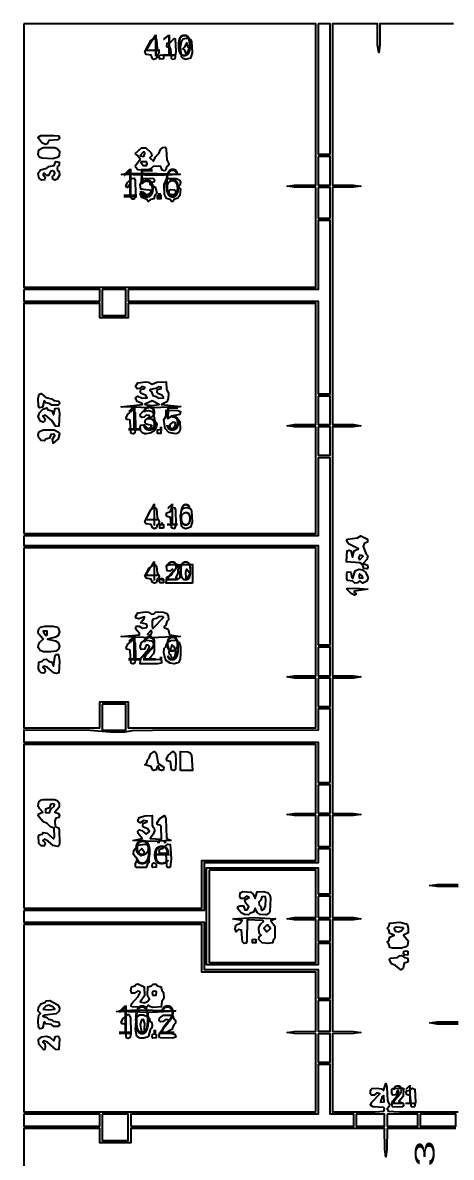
# Model space of a CAD drawing. Header units: millimetres. Extents: x 0 to 150324, y -100295 to 111760.
# Drawn here: x 36017 to 42133, y 60345 to 76556 of the extents above; entities that cross this region are included whole.
import ezdxf
from ezdxf.enums import TextEntityAlignment as Align

# ---------------------------------------------------------------- set-up
doc = ezdxf.new("R2010")
doc.units = ezdxf.units.MM
for name, color, linetype in [('A-PLAN-GRAPHICS', 7, 'Continuous'), ('A-RASTER-UNDERLAY', 8, 'Continuous'), ('A-TEXT-OCR', 3, 'Continuous')]:
    doc.layers.add(name, color=color, linetype=linetype)
picture_1 = doc.add_image_def('image1.png', size_in_pixel=(2463, 3095))

msp = doc.modelspace()

# ---------------------------------------------------------------- linework, layer by layer
at = {"layer": 'A-PLAN-GRAPHICS'}
for points in [[(36034, 76539), (36034, 72779), (40200, 72779), (40200, 74202), (39898, 74204), (39793, 74219), (39898, 74234), (40200, 74236), (40200, 76539), (38117, 76539)], [(40234, 76539), (40234, 74676), (40403, 74676), (40403, 76539), (40318, 76539)], [(37910, 76335), (37927, 76309), (37938, 76183), (37964, 76127), (37936, 76088), (37925, 76043), (37890, 76031), (37868, 76043), (37852, 76091), (37777, 76103), (37762, 76138), (37846, 76302), (37904, 76335)], [(38183, 76033), (38153, 76032), (38140, 76045), (38130, 76177), (38120, 76196), (38072, 76212), (38078, 76262), (38131, 76282), (38180, 76331), (38192, 76323), (38201, 76145), (38189, 76037)], [(38372, 76334), (38411, 76314), (38427, 76285), (38436, 76123), (38410, 76051), (38344, 76032), (38305, 76045), (38284, 76069), (38270, 76215), (38288, 76301), (38308, 76324), (38354, 76335)], [(38354, 76268), (38328, 76205), (38303, 76183), (38328, 76161), (38351, 76099), (38366, 76108), (38380, 76161), (38405, 76183), (38380, 76205), (38357, 76267)], [(38024, 76090), (38024, 76039), (37977, 76036), (37965, 76058), (37970, 76086), (37992, 76098), (38020, 76093)], [(36236, 74920), (36277, 74942), (36460, 74946), (36529, 74939), (36542, 74913), (36538, 74893), (36519, 74883), (36388, 74873), (36367, 74824), (36342, 74813), (36290, 74840), (36236, 74909)], [(36541, 74710), (36537, 74660), (36521, 74636), (36447, 74611), (36289, 74618), (36258, 74634), (36240, 74674), (36249, 74739), (36307, 74771), (36472, 74771), (36508, 74759), (36537, 74726)], [(37620, 74688), (37713, 74768), (37774, 74770), (37852, 74697), (37861, 74655), (37831, 74623), (37882, 74576), (37911, 74639), (37958, 74688), (37982, 74745), (38019, 74773), (38050, 74775), (38063, 74747), (38073, 74594), (38100, 74541), (38093, 74513), (38071, 74497), (38061, 74451), (38044, 74440), (38007, 74447), (37986, 74500), (37949, 74506), (37880, 74499), (37834, 74462), (37773, 74441), (37660, 74454), (37633, 74485), (37627, 74513), (37692, 74606), (37657, 74658)], [(36246, 74347), (36239, 74404), (36270, 74453), (36360, 74478), (36388, 74502), (36464, 74514), (36491, 74571), (36537, 74562), (36539, 74521), (36515, 74500), (36508, 74473), (36515, 74445), (36537, 74430), (36540, 74379), (36507, 74318), (36475, 74304), (36445, 74318), (36444, 74357), (36467, 74378), (36474, 74405), (36466, 74430), (36441, 74439), (36415, 74430), (36385, 74374), (36355, 74372), (36327, 74402), (36312, 74399), (36308, 74383), (36338, 74347), (36327, 74311), (36290, 74307), (36258, 74329)], [(37695, 74655), (37745, 74645), (37761, 74687), (37753, 74706), (37737, 74707), (37695, 74660)], [(37697, 74567), (37735, 74515), (37784, 74514), (37795, 74541), (37785, 74567), (37701, 74570)], [(40234, 74642), (40234, 74236), (40403, 74236), (40403, 74642), (40318, 74642)], [(38269, 74388), (37924, 74371), (37427, 74385), (37494, 74399), (37768, 74405), (38265, 74391)], [(37608, 74035), (37577, 74034), (37564, 74049), (37547, 74231), (37531, 74232), (37513, 74203), (37491, 74214), (37510, 74270), (37572, 74330), (37608, 74333), (37620, 74299), (37625, 74115), (37613, 74039)], [(37882, 74331), (37896, 74312), (37891, 74282), (37839, 74265), (37829, 74250), (37914, 74202), (37929, 74119), (37902, 74090), (37888, 74041), (37839, 74028), (37807, 74000), (37787, 74028), (37718, 74057), (37695, 74116), (37738, 74133), (37773, 74102), (37800, 74103), (37839, 74124), (37860, 74156), (37705, 74175), (37695, 74242), (37742, 74331), (37874, 74334)], [(38080, 74331), (38206, 74330), (38248, 74310), (38268, 74277), (38263, 74243), (38235, 74219), (38270, 74181), (38257, 74087), (38230, 74048), (38176, 74028), (38159, 74001), (38141, 74002), (38123, 74029), (38069, 74045), (38039, 74102), (38037, 74242), (38074, 74328)], [(37990, 74092), (37990, 74041), (37939, 74041), (37939, 74092), (37986, 74095)], [(38101, 74148), (38104, 74115), (38122, 74103), (38179, 74103), (38200, 74120), (38200, 74148), (38186, 74164), (38130, 74167), (38104, 74153)], [(40234, 74202), (40234, 73762), (40403, 73762), (40403, 74202), (40318, 74202)], [(37524, 72746), (37524, 72576), (40234, 72576), (40234, 71255), (40403, 71255), (40403, 73728), (40234, 73728), (40234, 72746), (38879, 72746)], [(36034, 72746), (36034, 72576), (37118, 72576), (37118, 72746), (36576, 72746)], [(37152, 72746), (37152, 72373), (37490, 72373), (37490, 72746), (37321, 72746)], [(36034, 69257), (40200, 69257), (40200, 70781), (39898, 70783), (39793, 70798), (39898, 70813), (40200, 70815), (40200, 72542), (37524, 72542), (37524, 72339), (37118, 72339), (37118, 72542), (36034, 72542), (36034, 70900)], [(38269, 71069), (37846, 71052), (37423, 71069), (37726, 71100), (37720, 71115), (37650, 71144), (37627, 71196), (37660, 71222), (37721, 71190), (37795, 71196), (37767, 71234), (37708, 71259), (37695, 71278), (37702, 71315), (37751, 71328), (37761, 71343), (37717, 71356), (37684, 71328), (37649, 71324), (37627, 71358), (37662, 71408), (37774, 71425), (37813, 71420), (37863, 71391), (37932, 71422), (38066, 71425), (38069, 71317), (38098, 71263), (38094, 71188), (38072, 71140), (37998, 71103), (38268, 71072)], [(38032, 71196), (38004, 71234), (37945, 71259), (37932, 71278), (37939, 71315), (37992, 71330), (37992, 71350), (37949, 71355), (37916, 71328), (37835, 71314), (37831, 71299), (37856, 71283), (37875, 71227), (37921, 71217), (37952, 71191), (38030, 71194)], [(36542, 71112), (36523, 71090), (36434, 71089), (36393, 71117), (36349, 71125), (36322, 71154), (36298, 71063), (36256, 71054), (36241, 71079), (36238, 71185), (36253, 71246), (36281, 71259), (36345, 71201), (36427, 71183), (36461, 71157), (36526, 71150), (36542, 71120)], [(40234, 71222), (40234, 70815), (40403, 70815), (40403, 71222), (40318, 71222)], [(36529, 70787), (36484, 70789), (36434, 70872), (36343, 70948), (36305, 70936), (36337, 70898), (36329, 70857), (36304, 70850), (36272, 70864), (36239, 70924), (36256, 70982), (36305, 71032), (36360, 71052), (36379, 71025), (36432, 71010), (36457, 70951), (36481, 71042), (36529, 71046), (36542, 70979), (36534, 70793)], [(37599, 71020), (37621, 70975), (37625, 70771), (37618, 70694), (37592, 70680), (37571, 70685), (37561, 70707), (37552, 70866), (37539, 70881), (37502, 70888), (37492, 70911), (37518, 70962), (37587, 71020)], [(37759, 70682), (37727, 70695), (37705, 70721), (37694, 70772), (37704, 70807), (37741, 70809), (37813, 70750), (37846, 70773), (37861, 70802), (37782, 70820), (37761, 70843), (37771, 70875), (37825, 70924), (37825, 70942), (37780, 70949), (37751, 70922), (37722, 70917), (37697, 70931), (37695, 70956), (37735, 71004), (37815, 71017), (37861, 71002), (37881, 70980), (37902, 70867), (37928, 70840), (37931, 70816), (37919, 70767), (37889, 70721), (37837, 70690), (37778, 70680)], [(37761, 71103), (37863, 71086), (37965, 71103), (37863, 71154), (37762, 71106)], [(38199, 70682), (38102, 70699), (38049, 70759), (38031, 70883), (38063, 70938), (38066, 71018), (38230, 71017), (38267, 71000), (38257, 70957), (38134, 70934), (38225, 70906), (38261, 70859), (38262, 70742), (38245, 70704), (38217, 70687)], [(38191, 70844), (38149, 70844), (38120, 70822), (38110, 70792), (38124, 70764), (38146, 70749), (38177, 70772), (38197, 70803), (38196, 70838)], [(36544, 70682), (36524, 70612), (36451, 70547), (36442, 70606), (36474, 70660), (36459, 70677), (36419, 70674), (36398, 70620), (36349, 70607), (36327, 70580), (36280, 70588), (36247, 70624), (36237, 70663), (36249, 70709), (36307, 70741), (36468, 70739), (36536, 70701)], [(37990, 70739), (37990, 70688), (37939, 70688), (37939, 70739), (37986, 70742)], [(40234, 70781), (40234, 70375), (40403, 70375), (40403, 70781), (40318, 70781)], [(36034, 69223), (36034, 69088), (40234, 69088), (40234, 67666), (40403, 67666), (40403, 70341), (40234, 70341), (40234, 69223), (38134, 69223)], [(37902, 69632), (37924, 69608), (37936, 69485), (37965, 69427), (37958, 69399), (37936, 69383), (37925, 69337), (37897, 69325), (37868, 69337), (37852, 69386), (37777, 69397), (37761, 69427), (37842, 69592), (37892, 69632)], [(38176, 69326), (38140, 69340), (38125, 69486), (38078, 69500), (38066, 69522), (38075, 69554), (38125, 69571), (38137, 69613), (38156, 69629), (38189, 69624), (38199, 69592), (38200, 69382), (38183, 69327)], [(38372, 69629), (38411, 69609), (38427, 69580), (38436, 69418), (38410, 69346), (38344, 69326), (38305, 69339), (38284, 69363), (38270, 69509), (38288, 69596), (38308, 69618), (38354, 69630)], [(38024, 69334), (37973, 69334), (37973, 69384), (38024, 69384), (38027, 69337)], [(40928, 68752), (40887, 68757), (40865, 68815), (40827, 68839), (40640, 68851), (40649, 69012), (40674, 69020), (40701, 69010), (40725, 68919), (40749, 69010), (40809, 69037), (40668, 69108), (40638, 69151), (40650, 69177), (40793, 69197), (40843, 69223), (40939, 69177), (40939, 69134), (40888, 69115), (40877, 69071), (40916, 68962), (40944, 68939), (40929, 68886), (40877, 68830), (40939, 68805), (40944, 68777), (40933, 68755)], [(36034, 69054), (36034, 66480), (37118, 66480), (37118, 66853), (37524, 66853), (37524, 66480), (40200, 66480), (40200, 67191), (39898, 67193), (39793, 67208), (39898, 67224), (40200, 67225), (40200, 69054), (38117, 69054)], [(40876, 68940), (40826, 68949), (40810, 68908), (40817, 68889), (40833, 68888), (40876, 68935)], [(37907, 68816), (37927, 68789), (37938, 68695), (37965, 68648), (37958, 68620), (37936, 68604), (37925, 68558), (37897, 68546), (37868, 68558), (37852, 68607), (37777, 68618), (37761, 68648), (37824, 68761), (37897, 68817)], [(38439, 68546), (38066, 68546), (38073, 68635), (38139, 68668), (38167, 68721), (38151, 68749), (38120, 68719), (38077, 68722), (38067, 68791), (38085, 68813), (38235, 68817), (38230, 68686), (38202, 68634), (38217, 68617), (38251, 68616), (38264, 68631), (38269, 68817), (38439, 68817), (38439, 68682)], [(38349, 68616), (38385, 68642), (38405, 68682), (38353, 68748), (38338, 68703), (38345, 68618)], [(40945, 68630), (40926, 68578), (40870, 68546), (40826, 68580), (40795, 68551), (40756, 68548), (40727, 68575), (40652, 68585), (40641, 68616), (40642, 68687), (40654, 68712), (40701, 68705), (40713, 68629), (40727, 68614), (40763, 68723), (40816, 68747), (40859, 68739), (40903, 68708), (40944, 68637)], [(38024, 68605), (38024, 68555), (37977, 68552), (37965, 68574), (37970, 68602), (37992, 68614), (38020, 68608)], [(40817, 68678), (40818, 68622), (40871, 68619), (40863, 68654), (40822, 68680)], [(40945, 68461), (40747, 68433), (40745, 68418), (40775, 68396), (40752, 68378), (40703, 68398), (40644, 68461), (40648, 68472), (40768, 68478), (40943, 68464)], [(38269, 67784), (37846, 67767), (37423, 67784), (37683, 67811), (37685, 67831), (37628, 67896), (37643, 67934), (37680, 67933), (37728, 67904), (37789, 67913), (37795, 67944), (37785, 67963), (37696, 67981), (37749, 68045), (37753, 68068), (37675, 68038), (37638, 68047), (37625, 68070), (37662, 68123), (37774, 68140), (37813, 68135), (37857, 68106), (37887, 68111), (37913, 68135), (37952, 68140), (38025, 68134), (38076, 68116), (38094, 68079), (38098, 68023), (38073, 67998), (38061, 67946), (38036, 67930), (38034, 67914), (38093, 67892), (38111, 67808), (38268, 67787)], [(36521, 67909), (36542, 67852), (36524, 67799), (36487, 67775), (36373, 67750), (36487, 67725), (36524, 67701), (36542, 67649), (36530, 67603), (36491, 67576), (36419, 67565), (36315, 67569), (36264, 67585), (36240, 67627), (36242, 67668), (36263, 67707), (36310, 67750), (36244, 67823), (36237, 67851), (36249, 67897), (36271, 67917), (36331, 67934), (36449, 67934), (36508, 67918)], [(38027, 68065), (37958, 68070), (37921, 68043), (37877, 68034), (37865, 68010), (37864, 67939), (37869, 67906), (37879, 67907), (38027, 68059)], [(36307, 67856), (36334, 67813), (36355, 67802), (36368, 67809), (36364, 67860), (36309, 67861)], [(37797, 67814), (37846, 67804), (37862, 67845), (37855, 67865), (37839, 67866), (37796, 67819)], [(37599, 67735), (37621, 67690), (37625, 67486), (37618, 67409), (37592, 67395), (37571, 67400), (37561, 67421), (37552, 67581), (37539, 67596), (37502, 67603), (37492, 67626), (37518, 67677), (37587, 67735)], [(37992, 67407), (37941, 67396), (37694, 67395), (37705, 67477), (37811, 67604), (37828, 67644), (37809, 67664), (37778, 67663), (37753, 67606), (37709, 67601), (37694, 67641), (37711, 67699), (37745, 67725), (37795, 67733), (37849, 67724), (37873, 67705), (37893, 67658), (37894, 67570), (37881, 67532), (37832, 67479), (37852, 67466), (37984, 67456), (37997, 67443), (37996, 67413)], [(38232, 67409), (38180, 67395), (38120, 67406), (38070, 67437), (38049, 67474), (38032, 67551), (38034, 67616), (38061, 67640), (38071, 67682), (38095, 67712), (38135, 67730), (38191, 67732), (38226, 67723), (38249, 67700), (38267, 67634), (38269, 67540), (38263, 67467), (38245, 67419)], [(38148, 67464), (38189, 67502), (38200, 67569), (38182, 67635), (38144, 67666), (38131, 67612), (38107, 67591), (38100, 67564), (38107, 67537), (38129, 67520), (38143, 67464)], [(40234, 67632), (40234, 67225), (40403, 67225), (40403, 67632), (40318, 67632)], [(36529, 67524), (36542, 67429), (36533, 67268), (36498, 67259), (36463, 67268), (36364, 67346), (36318, 67361), (36305, 67341), (36334, 67317), (36338, 67282), (36320, 67262), (36279, 67268), (36255, 67289), (36241, 67329), (36247, 67421), (36295, 67434), (36319, 67459), (36354, 67461), (36383, 67434), (36432, 67420), (36457, 67361), (36480, 67515), (36493, 67528), (36524, 67528)], [(40234, 67191), (40234, 66785), (40403, 66785), (40403, 67191), (40318, 67191)], [(37152, 66819), (37152, 66446), (37490, 66446), (37490, 66819), (37321, 66819)], [(40403, 65701), (40403, 66751), (40234, 66751), (40234, 66446), (37867, 66442), (37580, 66436), (37469, 66417), (37321, 66413), (36978, 66442), (36034, 66446), (36034, 66277), (40234, 66277), (40234, 65701), (40318, 65701)], [(36034, 63906), (38574, 63906), (38574, 64584), (40200, 64584), (40200, 65227), (39898, 65229), (39793, 65244), (39898, 65259), (40200, 65261), (40200, 66243), (36034, 66243), (36034, 65075)], [(37902, 66144), (37923, 66121), (37950, 65971), (38029, 65920), (38027, 65883), (37998, 65871), (37970, 65883), (37950, 65938), (37936, 65928), (37922, 65879), (37890, 65871), (37868, 65883), (37852, 65931), (37762, 65953), (37790, 65982), (37798, 66026), (37824, 66048), (37842, 66103), (37892, 66143)], [(38174, 66144), (38196, 66108), (38202, 66006), (38196, 65892), (38176, 65871), (38140, 65883), (38124, 65999), (38078, 66011), (38068, 66034), (38094, 66085), (38161, 66142)], [(38269, 65871), (38269, 66142), (38375, 66137), (38406, 66123), (38426, 66094), (38439, 65871), (38354, 65871)], [(40234, 65667), (40234, 65261), (40403, 65261), (40403, 65667), (40318, 65667)], [(36307, 65458), (36473, 65458), (36509, 65445), (36537, 65411), (36536, 65348), (36474, 65274), (36530, 65256), (36542, 65234), (36534, 65202), (36489, 65189), (36475, 65154), (36481, 65071), (36529, 65052), (36539, 65024), (36541, 64834), (36537, 64804), (36519, 64788), (36453, 64801), (36378, 64864), (36328, 64889), (36305, 64872), (36337, 64836), (36328, 64795), (36279, 64795), (36249, 64830), (36241, 64938), (36252, 64953), (36299, 64963), (36311, 64988), (36364, 64975), (36458, 64894), (36473, 64925), (36466, 65048), (36416, 65068), (36366, 65116), (36306, 65143), (36239, 65224), (36247, 65254), (36305, 65274), (36256, 65328), (36238, 65369), (36249, 65424), (36287, 65452)], [(36347, 65270), (36398, 65269), (36417, 65318), (36464, 65362), (36473, 65385), (36446, 65396), (36415, 65388), (36398, 65337), (36344, 65317), (36344, 65273)], [(38134, 64872), (37863, 64855), (37592, 64872), (37724, 64900), (37667, 64971), (37661, 65003), (37677, 65022), (37716, 65013), (37778, 64960), (37825, 65000), (37803, 65036), (37742, 65061), (37729, 65081), (37736, 65117), (37789, 65133), (37791, 65150), (37746, 65158), (37694, 65126), (37660, 65148), (37681, 65199), (37763, 65226), (37863, 65227), (37866, 65093), (37875, 65062), (37893, 65048), (37896, 65008), (37881, 64961), (37834, 64900), (37998, 64889), (37993, 65075), (37980, 65090), (37943, 65097), (37932, 65120), (37972, 65186), (38040, 65229), (38061, 65183), (38071, 64914), (38084, 64891), (38133, 64874)], [(40234, 65227), (40234, 64787), (40403, 64787), (40403, 65227), (40318, 65227)], [(36034, 63873), (36034, 63703), (38608, 63703), (38608, 63026), (40234, 63026), (40234, 62619), (40403, 62619), (40403, 63398), (40234, 63398), (40234, 63094), (38642, 63094), (38642, 64482), (40234, 64482), (40234, 64110), (40403, 64110), (40403, 64753), (40234, 64753), (40234, 64550), (38608, 64550), (38608, 63873), (37321, 63873)], [(37777, 64814), (37805, 64797), (37824, 64731), (37819, 64556), (37800, 64540), (37780, 64488), (37645, 64486), (37629, 64500), (37626, 64540), (37655, 64599), (37599, 64672), (37601, 64732), (37666, 64803), (37760, 64819)], [(37711, 64752), (37664, 64704), (37708, 64652), (37757, 64700), (37715, 64751)], [(38116, 64485), (38085, 64484), (38072, 64499), (38066, 64685), (37975, 64692), (37965, 64719), (37976, 64747), (38023, 64763), (38087, 64817), (38122, 64813), (38134, 64608), (38121, 64489)], [(37922, 64541), (37922, 64491), (37875, 64488), (37863, 64510), (37868, 64538), (37890, 64550), (37918, 64544)], [(38676, 64448), (38676, 63127), (40200, 63127), (40200, 63737), (39898, 63739), (39793, 63754), (39898, 63769), (40200, 63771), (40200, 64448), (39438, 64448)], [(39536, 63838), (39497, 63809), (39407, 63813), (39364, 63845), (39336, 63906), (39311, 63847), (39261, 63834), (39241, 63808), (39183, 63812), (39133, 63836), (39087, 63893), (39086, 63924), (39116, 63939), (39168, 63936), (39189, 63880), (39218, 63882), (39245, 63925), (39198, 63980), (39186, 64023), (39251, 64059), (39212, 64076), (39170, 64045), (39131, 64045), (39117, 64072), (39119, 64125), (39157, 64143), (39272, 64131), (39307, 64106), (39336, 64042), (39364, 64136), (39460, 64143), (39521, 64126), (39543, 64097), (39554, 64048), (39544, 63855)], [(39430, 63874), (39464, 63897), (39482, 63936), (39488, 64032), (39475, 64072), (39429, 64067), (39416, 64018), (39389, 63990), (39390, 63954), (39416, 63930), (39427, 63876)], [(40234, 64076), (40234, 63771), (40403, 63771), (40403, 64076), (40318, 64076)], [(39014, 63754), (39319, 63771), (39624, 63754), (39556, 63724), (39617, 63647), (39615, 63477), (39595, 63456), (39582, 63408), (39513, 63398), (39434, 63411), (39388, 63459), (39393, 63493), (39421, 63517), (39392, 63547), (39389, 63623), (39410, 63675), (39451, 63715), (39446, 63727), (39218, 63737), (39215, 63440), (39205, 63405), (39175, 63399), (39153, 63425), (39141, 63592), (39096, 63598), (39065, 63568), (39048, 63610), (39058, 63662), (39122, 63691), (39150, 63727), (39015, 63751)], [(40234, 63737), (40234, 63432), (40403, 63432), (40403, 63737), (40318, 63737)], [(36034, 63669), (36034, 60994), (40200, 60994), (40200, 62111), (39898, 62113), (39793, 62128), (39898, 62144), (40200, 62145), (40200, 62992), (38574, 62992), (38574, 63669), (37304, 63669)], [(39505, 63668), (39459, 63621), (39503, 63568), (39552, 63616), (39510, 63667)], [(41502, 63671), (41520, 63619), (41517, 63552), (41453, 63521), (41517, 63440), (41509, 63370), (41486, 63350), (41424, 63333), (41293, 63332), (41255, 63343), (41243, 63389), (41216, 63417), (41241, 63437), (41258, 63492), (41317, 63517), (41258, 63542), (41241, 63597), (41216, 63617), (41243, 63645), (41255, 63690), (41397, 63703), (41489, 63682)], [(41450, 63623), (41356, 63635), (41330, 63629), (41318, 63609), (41334, 63574), (41373, 63567), (41416, 63582), (41449, 63618)], [(39345, 63458), (39345, 63407), (39294, 63407), (39294, 63458), (39341, 63461)], [(41250, 63174), (41265, 63189), (41365, 63200), (41395, 63224), (41424, 63229), (41463, 63200), (41508, 63190), (41520, 63155), (41508, 63133), (41460, 63117), (41448, 63046), (41414, 63025), (41339, 63087), (41282, 63111), (41250, 63169)], [(41512, 63288), (41512, 63238), (41465, 63234), (41453, 63256), (41458, 63285), (41480, 63296), (41508, 63291)], [(37565, 62501), (37571, 62539), (37663, 62642), (37692, 62700), (37684, 62716), (37654, 62721), (37612, 62690), (37573, 62691), (37558, 62727), (37569, 62782), (37616, 62794), (37632, 62816), (37660, 62823), (37752, 62780), (37757, 62650), (37695, 62565), (37752, 62553), (37796, 62571), (37826, 62604), (37797, 62664), (37804, 62780), (37853, 62794), (37877, 62819), (37921, 62818), (37941, 62794), (37990, 62780), (38003, 62731), (38027, 62701), (38029, 62613), (38003, 62571), (37992, 62496), (37874, 62486), (37829, 62498), (37812, 62518), (37792, 62496), (37742, 62485), (37582, 62494)], [(36406, 62585), (36519, 62525), (36541, 62480), (36537, 62435), (36494, 62395), (36333, 62377), (36306, 62363), (36363, 62344), (36387, 62318), (36431, 62310), (36450, 62288), (36532, 62274), (36541, 62233), (36520, 62215), (36461, 62216), (36426, 62242), (36349, 62254), (36322, 62281), (36298, 62190), (36263, 62180), (36241, 62206), (36238, 62298), (36248, 62375), (36271, 62399), (36238, 62433), (36243, 62490), (36278, 62539), (36331, 62557), (36354, 62581), (36398, 62585)], [(37871, 62662), (37922, 62662), (37925, 62709), (37903, 62721), (37875, 62716), (37863, 62694), (37868, 62666)], [(40234, 62586), (40234, 62145), (40403, 62145), (40403, 62586), (40318, 62586)], [(36305, 62460), (36390, 62450), (36474, 62460), (36445, 62497), (36390, 62518), (36346, 62504), (36307, 62467)], [(38202, 62433), (37856, 62416), (37359, 62430), (37426, 62444), (37701, 62450), (38197, 62436)], [(37532, 62384), (37553, 62339), (37558, 62135), (37550, 62058), (37524, 62044), (37504, 62049), (37494, 62071), (37485, 62230), (37472, 62245), (37435, 62252), (37424, 62275), (37450, 62326), (37520, 62384)], [(37650, 62358), (37689, 62380), (37736, 62383), (37800, 62358), (37825, 62327), (37832, 62292), (37858, 62266), (37863, 62222), (37856, 62189), (37834, 62166), (37813, 62078), (37794, 62060), (37744, 62046), (37687, 62049), (37647, 62069), (37626, 62177), (37642, 62343)], [(37749, 62112), (37761, 62258), (37743, 62313), (37712, 62309), (37691, 62244), (37706, 62157), (37732, 62119)], [(37973, 62054), (37965, 62087), (37976, 62126), (38082, 62253), (38099, 62293), (38090, 62309), (38061, 62314), (38022, 62286), (37987, 62282), (37966, 62299), (37970, 62334), (38028, 62375), (38154, 62376), (38175, 62321), (38198, 62301), (38198, 62261), (38173, 62239), (38144, 62170), (38066, 62128), (38189, 62105), (38200, 62062), (38156, 62045), (37980, 62050)], [(37922, 62103), (37922, 62052), (37875, 62049), (37863, 62071), (37868, 62099), (37890, 62111), (37918, 62106)], [(40234, 62111), (40234, 61705), (40403, 61705), (40403, 62111), (40318, 62111)], [(36528, 61882), (36491, 61883), (36371, 61988), (36319, 62011), (36305, 61990), (36332, 61966), (36339, 61925), (36335, 61886), (36320, 61879), (36245, 61963), (36243, 62026), (36289, 62068), (36353, 62077), (36406, 62061), (36461, 62010), (36483, 62069), (36523, 62076), (36541, 62038), (36534, 61895)], [(37558, 60791), (40742, 60791), (40742, 60960), (40403, 60960), (40403, 61671), (40234, 61671), (40234, 60960), (37558, 60960), (37558, 60875)], [(41453, 61333), (41445, 61214), (41385, 61143), (41444, 61121), (41451, 61081), (41430, 61065), (41368, 61062), (41296, 61068), (41283, 61106), (41297, 61151), (41360, 61225), (41385, 61276), (41382, 61293), (41365, 61298), (41343, 61239), (41298, 61234), (41284, 61261), (41286, 61315), (41303, 61329), (41368, 61333)], [(41604, 61064), (41573, 61063), (41560, 61076), (41551, 61208), (41541, 61227), (41492, 61243), (41487, 61271), (41499, 61293), (41544, 61304), (41573, 61331), (41614, 61321), (41622, 61135), (41609, 61067)], [(41168, 61229), (41147, 61214), (41123, 61135), (41175, 61140), (41172, 61225)], [(36034, 60960), (36034, 60791), (37118, 60791), (37118, 60960), (36576, 60960)], [(37152, 60960), (37152, 60587), (37524, 60587), (37524, 60960), (37338, 60960)], [(40775, 60960), (40775, 60791), (41182, 60791), (41182, 60960), (40979, 60960)], [(41216, 60960), (41216, 60791), (41656, 60791), (41656, 60960), (41436, 60960)], [(41690, 60960), (41690, 60791), (42198, 60791), (42198, 60960), (41944, 60960)]]:
    msp.add_lwpolyline(points, close=True, dxfattribs=at)
for points in [[(42164, 76539), (41114, 76539), (41112, 76237), (41097, 76132), (41082, 76237), (41080, 76539), (40437, 76539), (40437, 74236), (40739, 74234), (40843, 74219), (40739, 74204), (40437, 74202), (40437, 70815), (40739, 70813), (40843, 70798), (40739, 70783), (40437, 70781), (40437, 67225), (40739, 67224), (40843, 67208), (40739, 67193), (40437, 67191), (40437, 65261), (40739, 65259), (40843, 65244), (40739, 65229), (40437, 65227), (40437, 63771), (40739, 63769), (40843, 63754), (40739, 63739), (40437, 63737), (40437, 62145), (40739, 62144), (40843, 62128), (40739, 62113), (40437, 62111), (40437, 60994), (41049, 60995), (41170, 61006), (41181, 61036), (41165, 61056), (41019, 61065), (40979, 61088), (41000, 61133), (41112, 61253), (41070, 61264), (41033, 61234), (40994, 61234), (40981, 61253), (40980, 61306), (40998, 61329), (41077, 61332), (41139, 61323), (41168, 61299), (41199, 61400), (41213, 61347), (41222, 61154), (41249, 61101), (41245, 61072), (41217, 61038), (41232, 61006), (41395, 60995), (42232, 60994)], [(42232, 64211), (41930, 64213), (41825, 64228), (41930, 64243), (42232, 64245)], [(42232, 62247), (41930, 62249), (41825, 62264), (41930, 62279), (42232, 62281)], [(42198, 60757), (41216, 60757), (41214, 60455), (41199, 60350), (41184, 60455), (41182, 60757), (37558, 60757), (37558, 60554), (37118, 60554), (37118, 60757), (36034, 60757), (36034, 59334)]]:
    msp.add_lwpolyline(points, dxfattribs=at)

# ---------------------------------------------------------------- texts
at = {"layer": 'A-TEXT-OCR'}
for s, height, p, p2 in [('410', 310.9, (37762, 76075), (38436, 76075)), ('15.6', 413.5, (37427, 74057), (38270, 74057)), ('13.5', 347.5, (37492, 70728), (38267, 70728)), ('4.16', 313.3, (37761, 69369), (38436, 69369)), ('4.20', 276.4, (37761, 68585), (38439, 68585)), ('12.9', 347.5, (37492, 67443), (38269, 67443)), ('9ë', 345.4, (37599, 64532), (38134, 64532)), ('10.2', 414.3, (37359, 62102), (38202, 62102)), ('21', 276.4, (41283, 61100), (41622, 61100))]:
    msp.add_text(s, height=height, dxfattribs=at).set_placement(p, p2, align=Align.FIT)
msp.add_text('14:33', height=280.4, rotation=90, dxfattribs=at).set_placement((41893, 58894), (41893, 60587), align=Align.FIT)

# ---------------------------------------------------------------- pictures from other files: only their frames are drawn
at = {"layer": 'A-RASTER-UNDERLAY'}
image = msp.add_image(picture_1, insert=(2946, 3488), size_in_units=(83414, 104817), dxfattribs=at)
image.dxf.flags = 9

doc.saveas('drawing.dxf')
